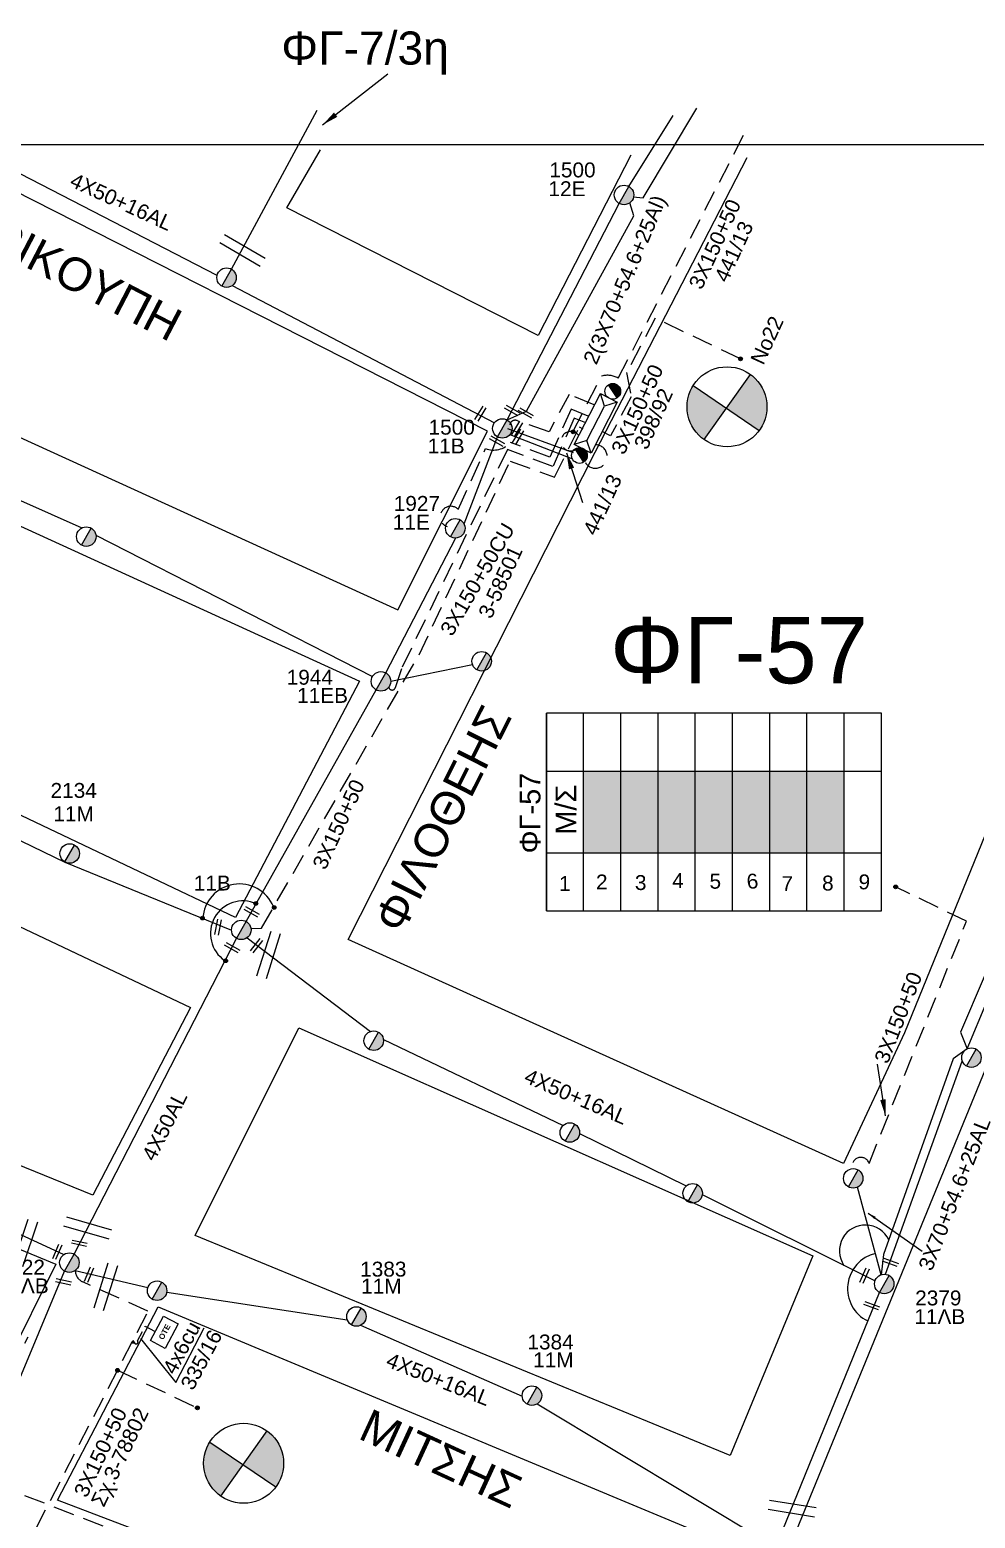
# Model space of a CAD drawing. Header units: millimetres. Extents: x 875 to 3140, y 727 to 1775.
# Drawn here: x 1198.1 to 1312.4, y 1590.1 to 1769.9 of the extents above; entities that cross this region are included whole.
import ezdxf
from ezdxf.enums import TextEntityAlignment as Align

# ---------------------------------------------------------------- set-up
doc = ezdxf.new("R2010")
doc.units = ezdxf.units.MM
doc.linetypes.add('DASHED', pattern=[19.05, 12.7, -6.35])
for name, color, linetype in [('Pillar OTE', 7, 'Continuous'), ('Ασφαλειοκιβώτια Χ.Τ 9 αναχωρήσεων', 7, 'Continuous'), ('Γυμνά εναέρια ΧΤ (3Φ)   4x50AL', 7, 'Continuous'), ('Γυμνά εναέρια ΧΤ και ΦΟΠ (3Φ)   4x50+16AL', 7, 'Continuous'), ('Επιγραφές - Σχήματα', 7, 'Continuous'), ('Καλώδια ΧΤ   3x150+50AL', 7, 'DASHED'), ('Καλώδια ΧΤ   3x150+50CU', 7, 'DASHED'), ('Καλώδια ΧΤ   3x150AL+50CU', 7, 'DASHED'), ('Μηχανική τομή', 7, 'Continuous'), ('Στύλος ΦΜ', 7, 'Continuous'), ('Στύλος ΦΜ @ 1', 7, 'Continuous'), ('Συνδέσεις', 7, 'Continuous'), ('Συνεστραμμένα ΧΤ   3x70+54.6+25 AL', 7, 'SYN_LINE'), ('Συνεστραμμένα ΧΤ   3x70+54.6+25AL', 7, 'SYN_LINE'), ('Τομή', 7, 'Continuous'), ('Υποσταθμός εναέριος 2 στύλων', 7, 'Continuous'), ('Υποσταθμός πόλεως', 7, 'Continuous'), ('Υπόβαθρο ΔΕΗ', 7, 'Continuous'), ('Υπόγεια καλώδια Παροχών ΧΤ   4x50AL', 7, 'DASHED'), ('Υπόγεια καλώδια Παροχών ΧΤ   4x6', 7, 'DASHED')]:
    doc.layers.add(name, color=color, linetype=linetype)
doc.styles.add('ar', font='arial.ttf')
doc.styles.get("Standard").update_dxf_attribs({"font": 'arial.ttf'})
doc.linetypes.add('SYN_LINE', pattern='A,0.5,-0.0001,["/\\/\\/\\/",Standard,S=0.1,R=0,X=0,Y=-0.05],-0.25', length=0.7501)
doc.dimstyles.new('ISO-25', dxfattribs={"dimtxt": 2.5, "dimasz": 2.5, "dimexe": 1.25, "dimexo": 0.625, "dimtad": 1, "dimtxsty": 'Standard', "dimcen": 2.5, "dimadec": 0, "dimazin": 0, "dimtfac": 1, "dimtmove": 0, "dimatfit": 3, "dimfxl": 1, "dimarcsym": 0})

# ---------------------------------------------------------------- blocks, each defined once
blk = doc.blocks.new('ΥΠΑΡΧΩΝ ΤΣΙΜΕΝΤΕΝΙΟΣ ΣΤΥΛΟΣ')
at = {"layer": 'Στύλος ΦΜ'}
blk.add_hatch(color=256, dxfattribs=at).paths.add_polyline_path([(-1.29, -2.28, 0.574793), (2.62, 0, 0.268822), (1.3, 2.27)])
blk.add_line((-1.29, -2.28), (1.3, 2.27), dxfattribs=at)
blk.add_circle((0, 0), 2.62, dxfattribs=at)
at = {"layer": 'Στύλος ΦΜ', "flags": 4}
for tag, p in [('ΑΡΙΘΜΟΣ', (-4.68, 8.05)), ('ΤΥΠΟΣ', (-4.91, 3.03))]:
    blk.add_attdef(tag, p, '', height=4, dxfattribs=at)
blk = doc.blocks.new('ΥΠΟΣΤΑΘΜΟΣ ΕΝΑΕΡΙΟΣ ΕΠΙ 2 ΣΤΥΛΩΝ')
at = {"layer": 'Υποσταθμός εναέριος 2 στύλων', "linetype": 'Continuous'}
for points in [[(-11.97, -2.11, 0.574793), (-8.45, -0.07, 0.268822), (-9.64, 1.98)], [(9.68, -2.15, 0.574793), (13.19, -0.1, 0.268822), (12.01, 1.95)]]:
    blk.add_hatch(color=256, dxfattribs=at).paths.add_polyline_path(points)
for p, q in [((-11.97, -2.11), (-9.64, 1.98)), ((9.68, -2.15), (12.01, 1.95))]:
    blk.add_line(p, q, dxfattribs=at)
for centre in [(-10.81, -0.07), (10.84, -0.1)]:
    blk.add_circle(centre, 2.36, dxfattribs=at)
at = {"layer": 'Υποσταθμός πόλεως', "linetype": 'Continuous', "ltscale": 40}
blk.add_lwpolyline([(-8.57, 2.82), (8.57, 2.82), (8.57, -2.82), (-8.57, -2.82)], close=True, dxfattribs=at)
for points in [[(-5.75, 0), (-8.57, 2.82)], [(-8.57, -2.82), (-5.75, 0)], [(-5.75, 0), (5.75, 0)], [(5.75, 0), (8.57, 2.82)], [(8.57, -2.82), (5.75, 0)]]:
    blk.add_lwpolyline(points, dxfattribs=at)
at = {"layer": 'Υποσταθμός εναέριος 2 στύλων', "ltscale": 40, "flags": 1}
for tag, p in [('ΜΕΤΑΣΧΗΜΑΤΙΣΜΟΣ', (14.09, 2.51)), ('ΙΣΧΥΣ', (14.07, -0.28)), ('ΑΡΙΘΜΟΣ', (14.19, -3))]:
    blk.add_attdef(tag, p, '', height=1.8, dxfattribs=at)
blk = doc.blocks.new('ΤΟΜΗ')
at = {"layer": 'Τομή', "ltscale": 40}
for p, q in [((-5.68, 0), (5.68, 0)), ((5.68, -2.33), (-5.68, -2.33))]:
    blk.add_line(p, q, dxfattribs=at)
blk = doc.blocks.new('ΑΣΦΑΛΕΙΟΚΙΒΩΤΙΟ ΥΠΟΣΤΑΘΜΟΥ 9 ΑΝΑΧΩΡΗΣΕΩΝ')
at = {"layer": 'Ασφαλειοκιβώτια Χ.Τ 9 αναχωρήσεων', "ltscale": 40}
for p, q in [((-23.8, 40.36), (24.02, 40.36)), ((-9.72, 40.36), (-9.72, -40.64)), ((9.94, 40.36), (9.94, -40.64)), ((-23.8, 31.36), (24.02, 31.36)), ((-23.8, 22.36), (24.02, 22.36)), ((-23.8, 13.36), (24.02, 13.36)), ((-23.8, 4.36), (24.02, 4.36)), ((-23.8, -4.64), (24.02, -4.64)), ((-23.8, -13.64), (24.02, -13.64)), ((-23.8, -22.64), (24.02, -22.64)), ((-23.8, -31.64), (24.02, -31.64))]:
    blk.add_line(p, q, dxfattribs=at)
at = {"layer": 'Ασφαλειοκιβώτια Χ.Τ 9 αναχωρήσεων'}
blk.add_lwpolyline([(-23.8, -40.64), (24.02, -40.64), (24.02, 40.36), (-23.8, 40.36)], close=True, dxfattribs=at)
for s, rotation, p in [('1', 270, (-18.96, 37.31)), ('2', 270, (-18.6, 28.38)), ('3', 270, (-18.74, 18.97)), ('4', 270, (-18.26, 9.95)), ('5', 270, (-18.42, 0.93)), ('6', 274.9707, (-18.52, -8.21)), ('7', 270, (-19, -16.47)), ('8', 270, (-18.86, -26.29)), ('9', 266.863, (-18.5, -35))]:
    blk.add_text(s, height=3.6, rotation=rotation, dxfattribs=at).set_placement(p)
at = {"layer": 'Ασφαλειοκιβώτια Χ.Τ 9 αναχωρήσεων', "ltscale": 40}
for tag, height, p in [('ΟΝΟΜΑ', 5, (-0.16, 44.31)), ('ΚΕΙΜΕΝΟ 1', 2, (17.06, 35.59)), ('ΚΕΙΜΕΝΟ 2', 2, (17.06, 26.88)), ('ΚΕΙΜΕΝΟ 3', 2, (17.06, 17.69)), ('ΚΕΙΜΕΝΟ 4', 2, (17.06, 8.71)), ('ΚΕΙΜΕΝΟ 5', 2, (17.06, -0.13)), ('ΚΕΙΜΕΝΟ 6', 2, (17.06, -9.05)), ('ΚΕΙΜΕΝΟ 7', 2, (17.06, -18.13)), ('ΚΕΙΜΕΝΟ 8', 2, (17.06, -26.85)), ('ΚΕΙΜΕΝΟ 9', 2, (17.06, -35.99)), ('ΣΧ', 2, (-0.1, -42.64))]:
    blk.add_attdef(tag, text='', height=height, dxfattribs=at).set_placement(p, align=Align.MIDDLE_CENTER)
blk = doc.blocks.new('_ΣΥΝΔΕΣΗ')
at = {"layer": 'Συνδέσεις', "linetype": 'SYN_LINE', "ltscale": 40}
blk.add_hatch(color=256, dxfattribs=at).paths.add_polyline_path([(0.5, -0.01, 1), (-0.5, -0.01, 1)])
at = {"layer": 'Συνδέσεις'}
blk.add_circle((0, -0.01), 0.5, dxfattribs=at)
blk = doc.blocks.new('ΜΗΧΑΝΙΚΗ ΤΟΜΗ')
at = {"layer": 'Μηχανική τομή', "ltscale": 40}
for p, q in [((-1.89, 0.78), (1.89, 0.78)), ((1.89, 0), (-1.89, 0))]:
    blk.add_line(p, q, dxfattribs=at)
blk = doc.blocks.new('A$C7C6752A3')
at = {"layer": 'Μηχανική τομή', "xscale": 0.5, "yscale": 0.5, "zscale": 0.5}
blk.add_blockref('ΜΗΧΑΝΙΚΗ ΤΟΜΗ', (0.95, 0), dxfattribs=at)
blk = doc.blocks.new('PILLAR ΟΤΕ')
at = {"layer": 'Pillar OTE', "ltscale": 40}
blk.add_lwpolyline([(-3.31, 2.02), (3.39, 2.02), (3.39, -1.99), (-3.31, -1.99)], close=True, dxfattribs=at)
at = {"layer": 'Pillar OTE', "insert": (-1.81, 0.71), "char_height": 1.3575, "width": 109.961, "attachment_point": 1}
blk.add_mtext('{\\fArial|b1|i0|c161|p34;OTE}', dxfattribs=at)

msp = doc.modelspace()

# ---------------------------------------------------------------- hatches: boundary and pattern name
at = {"layer": 'Pillar OTE', "ltscale": 40}
h = msp.add_hatch(color=256, dxfattribs=at)
h.dxf.hatch_style = 1
h.paths.add_polyline_path([(1210.43, 1611.24), (1210.84, 1611.22), (1210.59, 1611.56)])
at = {"layer": 'Ασφαλειοκιβώτια Χ.Τ 9 αναχωρήσεων', "ltscale": 20}
for color, points in [(151, [(1265.1, 1680.34), (1265.1, 1670.51), (1269.6, 1670.51), (1269.6, 1680.34)]), (1, [(1269.6, 1680.34), (1269.6, 1670.51), (1274.1, 1670.51), (1274.1, 1680.34)]), (85, [(1274.1, 1680.34), (1274.1, 1670.51), (1278.6, 1670.51), (1278.6, 1680.34)]), (173, [(1278.6, 1680.34), (1278.6, 1670.51), (1283.1, 1670.51), (1283.1, 1680.34)]), (30, [(1283.1, 1680.34), (1283.1, 1670.51), (1287.6, 1670.51), (1287.6, 1680.34)]), (2, [(1287.58, 1680.26), (1287.58, 1670.43), (1292.08, 1670.43), (1292.08, 1680.26)]), (6, [(1292.13, 1680.34), (1292.13, 1670.51), (1296.63, 1670.51), (1296.63, 1680.34)])]:
    msp.add_hatch(color=color, dxfattribs=at).paths.add_polyline_path(points)
at = {"layer": 'Επιγραφές - Σχήματα'}
h = msp.add_hatch(color=1, dxfattribs=at)
h.paths.add_polyline_path([(1285.28, 1728.27), (1282.38, 1724.2), (1286.33, 1721.53, 0.158648), (1287.26, 1724.37, 0.239646)])
h.paths.add_polyline_path([(1282.38, 1724.2), (1278.34, 1726.93, 0.140748), (1277.6, 1724.37, 0.245453), (1279.67, 1720.41)])
h = msp.add_hatch(color=1, dxfattribs=at)
h.paths.add_polyline_path([(1226.83, 1600.65), (1223.94, 1596.58), (1227.89, 1593.91, 0.158648), (1228.82, 1596.75, 0.239646)])
h.paths.add_polyline_path([(1223.94, 1596.58), (1219.9, 1599.31, 0.140748), (1219.16, 1596.75, 0.245453), (1221.23, 1592.78)])

# ---------------------------------------------------------------- linework, layer by layer
at = {"layer": 'Pillar OTE', "ltscale": 40}
msp.add_lwpolyline([(1210.59, 1611.56), (1210.84, 1611.22), (1210.43, 1611.24), (1210.59, 1611.56)], dxfattribs=at)
at = {"layer": 'Γυμνά εναέρια ΧΤ (3Φ)   4x50AL', "color": 85}
msp.add_lwpolyline([(1203.52, 1622.02), (1223.13, 1660.15)], dxfattribs=at)
at = {"layer": 'Γυμνά εναέρια ΧΤ (3Φ)   4x50AL', "color": 173}
msp.add_lwpolyline([(1193.2, 1598.07), (1202.35, 1619.97)], dxfattribs=at)
at = {"layer": 'Γυμνά εναέρια ΧΤ και ΦΟΠ (3Φ)   4x50+16AL', "color": 1}
for points in [[(1220.78, 1740.22), (1179.44, 1761.52)], [(1222.62, 1739.02), (1254.31, 1722.44)], [(1203.63, 1620.05), (1212.42, 1617.99)], [(1214.69, 1617.42), (1236.52, 1614.08)], [(1238.13, 1613.42), (1257.67, 1604.86)], [(1259.48, 1603.93), (1287.65, 1587.03)]]:
    msp.add_lwpolyline(points, dxfattribs=at)
at = {"layer": 'Γυμνά εναέρια ΧΤ και ΦΟΠ (3Φ)   4x50+16AL', "color": 27}
for points in [[(1222.52, 1741), (1232.88, 1760.2)], [(1288.73, 1587.63), (1300.86, 1617.39)]]:
    msp.add_lwpolyline(points, dxfattribs=at)
at = {"layer": 'Γυμνά εναέρια ΧΤ και ΦΟΠ (3Φ)   4x50+16AL', "color": 173}
for points in [[(1170.67, 1724.76), (1204.44, 1709.74)], [(1206.13, 1708.85), (1239.58, 1691.79)], [(1241.77, 1691.21), (1251.66, 1693.26)]]:
    msp.add_lwpolyline(points, dxfattribs=at)
at = {"layer": 'Γυμνά εναέρια ΧΤ και ΦΟΠ (3Φ)   4x50+16AL', "color": 85}
for points in [[(1250.64, 1710.22), (1254.69, 1720.74)], [(1241.18, 1692.22), (1249.65, 1708.53)], [(1224.3, 1662.2), (1240.01, 1690.18)]]:
    msp.add_lwpolyline(points, dxfattribs=at)
at = {"layer": 'Γυμνά εναέρια ΧΤ και ΦΟΠ (3Φ)   4x50+16AL', "color": 30}
for points in [[(1174.56, 1682.82), (1202.39, 1669.38)], [(1202.39, 1669.38), (1222.54, 1661.13)]]:
    msp.add_lwpolyline(points, dxfattribs=at)
at = {"layer": 'Γυμνά εναέρια ΧΤ και ΦΟΠ (3Φ)   4x50+16AL', "color": 2}
for points in [[(1224.43, 1660.24), (1239.35, 1648.91)], [(1240.89, 1647.93), (1262.64, 1637.57)], [(1264.61, 1636.6), (1277.51, 1630.25)], [(1177.86, 1633.19), (1202.27, 1621.97)], [(1279.44, 1629.2), (1300.33, 1618.79)]]:
    msp.add_lwpolyline(points, dxfattribs=at)
at = {"layer": 'Επιγραφές - Σχήματα'}
msp.add_lwpolyline([(892.09, 1756.08), (2890.24, 1756.08), (2890.24, 1756.08)], dxfattribs=at)
at = {"layer": 'Επιγραφές - Σχήματα', "color": 1}
for points in [[(1279.67, 1720.41), (1285.28, 1728.27)], [(1278.34, 1726.93), (1286.33, 1721.53)], [(1221.23, 1592.78), (1226.83, 1600.65)], [(1219.9, 1599.31), (1227.89, 1593.91)]]:
    msp.add_lwpolyline(points, dxfattribs=at)
for centre in [(1282.43, 1724.37), (1223.99, 1596.75)]:
    msp.add_circle(centre, 4.83, dxfattribs=at)
at = {"layer": 'Καλώδια ΧΤ   3x150+50AL', "color": 151, "ltscale": 0.2}
for points in [[(1284.05, 1730.16), (1273.75, 1735.08), (1270.28, 1728.5), (1270.83, 1725.58), (1268.35, 1720.85)], [(1268.35, 1720.85), (1267.33, 1721.38)]]:
    msp.add_lwpolyline(points, dxfattribs=at)
at = {"layer": 'Καλώδια ΧΤ   3x150+50AL', "color": 30, "ltscale": 0.2}
msp.add_lwpolyline([(1224.88, 1661.34), (1226.16, 1661.41), (1245.2, 1694.42), (1256.22, 1717.81), (1261.57, 1715.87), (1264.57, 1721.94), (1265.01, 1721.7)], dxfattribs=at)
at = {"layer": 'Καλώδια ΧΤ   3x150+50AL', "color": 27, "linetype": 'DASHED', "ltscale": 0.2}
msp.add_lwpolyline([(1299.61, 1632.98), (1311.39, 1662.23), (1302.82, 1666.38)], dxfattribs=at)
at = {"layer": 'Καλώδια ΧΤ   3x150+50AL', "color": 62, "ltscale": 0.2}
msp.add_lwpolyline([(1274.35, 1556.45), (1273.33, 1556.76), (1272.21, 1556.24), (1237.2, 1571.05), (1197.42, 1584.64), (1197.14, 1585.46), (1212.43, 1615.12), (1212.43, 1615.12), (1212.43, 1615.12), (1212.43, 1615.12), (1212.43, 1615.12), (1204.55, 1618.65, -0.293823), (1203.63, 1620.05, -2.382889)], format="xyb", dxfattribs=at)
msp.add_lwpolyline([(1208.75, 1607.98), (1208.75, 1607.98), (1218.4, 1603.45)], dxfattribs=at)
at = {"layer": 'Καλώδια ΧΤ   3x150+50AL', "color": 27, "linetype": 'DASHED', "ltscale": 0.2}
msp.add_arc((1298.61, 1632.63), 1.07, 19.6854, 195.9433, dxfattribs=at)
at = {"layer": 'Καλώδια ΧΤ   3x150+50CU', "color": 173, "ltscale": 0.2}
msp.add_lwpolyline([(1265.35, 1722.43), (1263.95, 1723.02), (1261.39, 1717.17), (1255.89, 1719.22), (1243.06, 1692.7), (1242.32, 1690.43, -0.810624), (1241.55, 1690.51, -2.226911)], format="xyb", dxfattribs=at)
at = {"layer": 'Καλώδια ΧΤ   3x150+50CU', "color": 151, "ltscale": 0.2}
msp.add_lwpolyline([(1266.42, 1718.74), (1266.4, 1718.75)], dxfattribs=at)
at = {"layer": 'Καλώδια ΧΤ   3x150+50CU', "color": 6, "ltscale": 0.2}
msp.add_arc((1266.52, 1718.37), 1.42, 211.0952, 85.7195, dxfattribs=at)
at = {"layer": 'Καλώδια ΧΤ   3x150AL+50CU', "color": 6, "linetype": 'SYN_LINE', "ltscale": 10}
msp.add_line((1256.18, 1721.03), (1263.74, 1718.1), dxfattribs=at)
at = {"layer": 'Καλώδια ΧΤ   3x150AL+50CU', "color": 2, "linetype": 'DASHED', "ltscale": 0.2}
for points in [[(1269.28, 1727.83), (1284.86, 1758)], [(1263.79, 1721.33), (1267.27, 1728.08)]]:
    msp.add_lwpolyline(points, dxfattribs=at)
at = {"layer": 'Καλώδια ΧΤ   3x150AL+50CU', "color": 1, "linetype": 'DASHED', "ltscale": 0.2}
msp.add_lwpolyline([(1266.39, 1724.62), (1263.33, 1725.87), (1260.92, 1721.36), (1257.12, 1722.67)], dxfattribs=at)
at = {"layer": 'Καλώδια ΧΤ   3x150AL+50CU', "color": 85, "linetype": 'DASHED', "ltscale": 0.2}
msp.add_lwpolyline([(1265.65, 1723.23), (1263.59, 1724.1), (1261.01, 1718.27), (1256.25, 1720.07)], dxfattribs=at)
msp.add_lwpolyline([(1248.58, 1709.9, -1.242168), (1249.94, 1711.97), (1253.24, 1719.33, 0.312099), (1256.23, 1720.05)], format="xyb", dxfattribs=at)
at = {"layer": 'Καλώδια ΧΤ   3x150AL+50CU', "color": 173, "ltscale": 0.2}
msp.add_lwpolyline([(1275.87, 1560.8), (1274.44, 1562.78), (1190.68, 1595.52, -0.604462), (1190.39, 1598.1), (1195.79, 1607.86), (1197.96, 1612.01)], format="xyb", dxfattribs=at)
at = {"layer": 'Καλώδια ΧΤ   3x150AL+50CU', "color": 2, "linetype": 'DASHED', "ltscale": 0.2}
for centre, radius, start, end in [((1267.99, 1725.62), 2.56, 59.6947, 106.3122), ((1263.55, 1720.22), 1.18, 34.8578, 293.8399)]:
    msp.add_arc(centre, radius, start, end, dxfattribs=at)
at = {"layer": 'Καλώδια ΧΤ   3x150AL+50CU', "color": 1, "linetype": 'DASHED', "ltscale": 0.2}
msp.add_arc((1256.82, 1722.08), 0.666, 63.3341, 169.2767, dxfattribs=at)
at = {"layer": 'Καλώδια ΧΤ   3x150AL+50CU', "color": 0, "linetype": 'Continuous', "ltscale": 0.2}
for centre, radius, start, end in [((1223.49, 1662.29), 4.44, 22.4779, 176.5444), ((1223.92, 1660.74), 3.94, 65.5934, 236.0459), ((1299.15, 1622.4), 3.13, 24.9871, 214.0322), ((1301.35, 1617.85), 4.35, 102.8682, 243.9081)]:
    msp.add_arc(centre, radius, start, end, dxfattribs=at)
at = {"layer": 'Συνεστραμμένα ΧΤ   3x70+54.6+25 AL', "color": 2, "ltscale": 10}
msp.add_line((1272.28, 1749.61), (1278.79, 1760.45), dxfattribs=at)
at = {"layer": 'Συνεστραμμένα ΧΤ   3x70+54.6+25 AL', "color": 2, "ltscale": 20}
msp.add_line((1271.09, 1749.72), (1272.28, 1749.61), dxfattribs=at)
at = {"layer": 'Συνεστραμμένα ΧΤ   3x70+54.6+25AL', "color": 6, "ltscale": 20}
msp.add_line((1255.86, 1722.78), (1269.4, 1748.95), dxfattribs=at)
at = {"layer": 'Συνεστραμμένα ΧΤ   3x70+54.6+25AL', "color": 2, "ltscale": 20}
for p, q in [((1271.17, 1747.44), (1270.69, 1749.03)), ((1323.24, 1678.4), (1310.67, 1648.82)), ((1310.67, 1648.82), (1311.45, 1646.8)), ((1309.76, 1645.6), (1301.34, 1621.97)), ((1311.45, 1646.8), (1309.76, 1645.6)), ((1301.34, 1621.97), (1301.05, 1619.52))]:
    msp.add_line(p, q, dxfattribs=at)
at = {"layer": 'Συνεστραμμένα ΧΤ   3x70+54.6+25AL', "color": 2, "ltscale": 10}
msp.add_line((1255.9, 1721.75), (1263.84, 1718.84), dxfattribs=at)
at = {"layer": 'Συνεστραμμένα ΧΤ   3x70+54.6+25AL', "color": 27, "ltscale": 20}
for p, q in [((1311.45, 1646.8), (1324.58, 1678.27)), ((1301.61, 1619.58), (1310.88, 1645.34))]:
    msp.add_line(p, q, dxfattribs=at)
at = {"layer": 'Συνεστραμμένα ΧΤ   3x70+54.6+25AL', "color": 27, "ltscale": 10}
msp.add_line((1301.05, 1619.52), (1298.19, 1630.09), dxfattribs=at)
at = {"layer": 'Συνεστραμμένα ΧΤ   3x70+54.6+25AL', "color": 6, "ltscale": 10}
msp.add_lwpolyline([(1270.56, 1750.99), (1275.91, 1759.58)], dxfattribs=at)
at = {"layer": 'Συνεστραμμένα ΧΤ   3x70+54.6+25AL', "color": 2, "ltscale": 20}
msp.add_lwpolyline([(1255.86, 1722.78), (1258.17, 1723.84), (1271.17, 1747.44)], dxfattribs=at)
at = {"layer": 'Υπόβαθρο ΔΕΗ'}
for points in [[(1152.66, 1755.49), (1148.82, 1742.63), (1242.65, 1699.84), (1253.46, 1721.44), (1186.17, 1755.59)], [(1270.79, 1754.78), (1259.61, 1732.99), (1229.23, 1748.4), (1233.27, 1755.41)], [(1346.72, 1755.1), (1328.27, 1708.54), (1303.87, 1648.76), (1296.5, 1632.95), (1236.63, 1660.04), (1266.49, 1718.88), (1284.87, 1754.47)], [(1155.54, 1233.05), (1131.7, 1178.48), (1124.5, 1174.95), (1119.97, 1176.31), (1142.56, 1230.07), (1199.07, 1364.6), (1224.71, 1426.82), (1258.36, 1508.65), (1280.41, 1563.18), (1314.37, 1645.99), (1349.32, 1731.66), (1358.63, 1754.92)], [(1215.79, 1606.49), (1219.21, 1613.12)]]:
    msp.add_lwpolyline(points, dxfattribs=at)
for points in [[(1145.52, 1733.45), (1238.02, 1691.23), (1223.01, 1662.66), (1136.23, 1703.93)], [(1132.3, 1692.14), (1217.55, 1651.82), (1205.76, 1629.14), (1122.81, 1662.82)], [(1120.04, 1654.33), (1201.27, 1620.8), (1189.39, 1596.96), (1111.02, 1627.41)], [(1230.68, 1649.33), (1292.8, 1621.8), (1282.81, 1597.7), (1218.13, 1624.26)], [(1213.66, 1615.64), (1279.08, 1588.38), (1269.96, 1566.18), (1201.49, 1592.31)]]:
    msp.add_lwpolyline(points, close=True, dxfattribs=at)
at = {"layer": 'Υπόγεια καλώδια Παροχών ΧΤ   4x6', "color": 62, "linetype": 'DASHED', "ltscale": 0.1}
msp.add_lwpolyline([(1210.84, 1611.22, 0.961055), (1211.16, 1611.55), (1212.08, 1613.31), (1213.33, 1612.65)], format="xyb", dxfattribs=at)

# ---------------------------------------------------------------- block references
at = {"layer": 'Pillar OTE', "xscale": 0.5, "yscale": 0.5, "zscale": 0.5, "rotation": 62}
msp.add_blockref('PILLAR ΟΤΕ', (1214.41, 1612.55), dxfattribs=at)
at = {"layer": 'Ασφαλειοκιβώτια Χ.Τ 9 αναχωρήσεων', "xscale": 0.5, "yscale": 0.5, "zscale": 0.5, "rotation": 90}
msp.add_blockref('ΑΣΦΑΛΕΙΟΚΙΒΩΤΙΟ ΥΠΟΣΤΑΘΜΟΥ 9 ΑΝΑΧΩΡΗΣΕΩΝ', (1280.78, 1675.37), dxfattribs=at).add_auto_attribs({'ΟΝΟΜΑ': 'ΦΓ-57'})
at = {"layer": 'Επιγραφές - Σχήματα', "ltscale": 20}
for p, rotation in [((1252.95, 1724.46), 238.6273482189124), ((1255.54, 1724.22), 330.6727937061744), ((1257.39, 1722.64), 238.6273482189124), ((1257.17, 1723.92), 330.6727937061744), ((1253.7, 1720.51), 330.6727937061743), ((1257.5, 1721.66), 238.6273482189124), ((1224.04, 1663.66), 330.6727937061745), ((1220.9, 1660.53), 78.86946751347263), ((1225.11, 1658.41), 51.3988171082712), ((1221.69, 1659.33), 330.6727937061745)]:
    msp.add_blockref('A$C7C6752A3', p, dxfattribs=dict(at, rotation=rotation))
at = {"layer": 'Μηχανική τομή'}
for p, xscale, yscale, zscale, rotation in [((1204.17, 1623.52), 0.5000000000001018, 0.5000000000001018, 0.5000000000001018, 167.8896288104028), ((1201.29, 1622.37), 0.5000000000001511, 0.5000000000001511, 0.5000000000001511, 246.3533395885863), ((1205.12, 1619.61), 0.5000000000001511, 0.5000000000001511, 0.5000000000001511, 246.3533395885863), ((1298.87, 1619.49), 0.5000000000001511, 0.5000000000001511, 0.5000000000001511, 246.3533395885863), ((1302.26, 1621.21), 0.5000000000000822, 0.5000000000000822, 0.5000000000000822, 160.1680986186959), ((1202.24, 1618.86), 0.5000000000001018, 0.5000000000001018, 0.5000000000001018, 167.8896288104028), ((1299.99, 1615.97), 0.5000000000000822, 0.5000000000000822, 0.5000000000000822, 160.1680986186959)]:
    msp.add_blockref('ΜΗΧΑΝΙΚΗ ΤΟΜΗ', p, dxfattribs=dict(at, xscale=xscale, yscale=yscale, zscale=zscale, rotation=rotation))
at = {"layer": 'Στύλος ΦΜ @ 1', "ltscale": 40}
ref = msp.add_blockref('ΥΠΑΡΧΩΝ ΤΣΙΜΕΝΤΕΝΙΟΣ ΣΤΥΛΟΣ', (1269.98, 1749.97), dxfattribs=dict(at, xscale=0.4499999999998181, yscale=0.4499999999998181, zscale=0.4499999999998181))
ref.add_attrib('ΤΥΠΟΣ', '12E', (1260.84, 1749.82), dxfattribs={"layer": 'Στύλος ΦΜ', "height": 1.8, "flags": 4})
ref.add_attrib('ΑΡΙΘΜΟΣ', '1500', (1260.95, 1752.09), dxfattribs={"layer": 'Στύλος ΦΜ', "height": 1.8, "flags": 4})
at = {"layer": 'Στύλος ΦΜ @ 1', "ltscale": 40, "xscale": 0.4499999999998181, "yscale": 0.4499999999998181, "zscale": 0.4499999999998181}
for p in [(1221.93, 1739.98), (1204.97, 1708.69), (1252.77, 1693.63), (1239.72, 1647.79), (1263.43, 1636.7), (1297.69, 1631.16), (1278.28, 1629.36), (1213.53, 1617.59)]:
    msp.add_blockref('ΥΠΑΡΧΩΝ ΤΣΙΜΕΝΤΕΝΙΟΣ ΣΤΥΛΟΣ', p, dxfattribs=at)
at = {"layer": 'Στύλος ΦΜ @ 1', "ltscale": 40}
ref = msp.add_blockref('ΥΠΑΡΧΩΝ ΤΣΙΜΕΝΤΕΝΙΟΣ ΣΤΥΛΟΣ', (1255.27, 1721.76), dxfattribs=dict(at, xscale=0.4499999999998181, yscale=0.4499999999998181, zscale=0.4499999999998181))
ref.add_attrib('ΤΥΠΟΣ', '11B', (1246.24, 1718.74), dxfattribs={"layer": 'Στύλος ΦΜ', "height": 1.8, "flags": 4})
ref.add_attrib('ΑΡΙΘΜΟΣ', '1500', (1246.35, 1721.01), dxfattribs={"layer": 'Στύλος ΦΜ', "height": 1.8, "flags": 4})
ref = msp.add_blockref('ΥΠΑΡΧΩΝ ΤΣΙΜΕΝΤΕΝΙΟΣ ΣΤΥΛΟΣ', (1249.58, 1709.7), dxfattribs=dict(at, xscale=0.4499999999998181, yscale=0.4499999999998181, zscale=0.4499999999998181))
ref.add_attrib('ΤΥΠΟΣ', '11E', (1242.03, 1709.54), dxfattribs={"layer": 'Στύλος ΦΜ', "height": 1.8, "flags": 4})
ref.add_attrib('ΑΡΙΘΜΟΣ', '1927', (1242.14, 1711.8), dxfattribs={"layer": 'Στύλος ΦΜ', "height": 1.8, "flags": 4})
ref = msp.add_blockref('ΥΠΑΡΧΩΝ ΤΣΙΜΕΝΤΕΝΙΟΣ ΣΤΥΛΟΣ', (1240.59, 1691.2), dxfattribs=dict(at, xscale=0.4499999999998181, yscale=0.4499999999998181, zscale=0.4499999999998181))
ref.add_attrib('ΤΥΠΟΣ', '11EB', (1230.46, 1688.61), dxfattribs={"layer": 'Στύλος ΦΜ', "height": 1.8, "flags": 4})
ref.add_attrib('ΑΡΙΘΜΟΣ', '1944', (1229.2, 1690.8), dxfattribs={"layer": 'Στύλος ΦΜ', "height": 1.8, "flags": 4})
ref = msp.add_blockref('ΥΠΑΡΧΩΝ ΤΣΙΜΕΝΤΕΝΙΟΣ ΣΤΥΛΟΣ', (1202.97, 1670.41), dxfattribs=dict(at, xscale=0.4499999999998181, yscale=0.4499999999998181, zscale=0.4499999999998181))
ref.add_attrib('ΤΥΠΟΣ', '11M', (1200.99, 1674.31), dxfattribs={"layer": 'Στύλος ΦΜ', "height": 1.8, "flags": 4})
ref.add_attrib('ΑΡΙΘΜΟΣ', '2134', (1200.65, 1677.13), dxfattribs={"layer": 'Στύλος ΦΜ', "height": 1.8, "flags": 4})
ref = msp.add_blockref('ΥΠΑΡΧΩΝ ΤΣΙΜΕΝΤΕΝΙΟΣ ΣΤΥΛΟΣ', (1223.71, 1661.18), dxfattribs=dict(at, xscale=0.4499999999998181, yscale=0.4499999999998181, zscale=0.4499999999998181))
ref.add_attrib('ΤΥΠΟΣ', '11B', (1217.96, 1665.94), dxfattribs={"layer": 'Στύλος ΦΜ', "height": 1.8, "flags": 4})
ref = msp.add_blockref('ΥΠΑΡΧΩΝ ΤΣΙΜΕΝΤΕΝΙΟΣ ΣΤΥΛΟΣ', (1311.98, 1645.75), dxfattribs=dict(at, xscale=0.4499999999998181, yscale=0.4499999999998181, zscale=0.4499999999998181))
ref.add_attrib('ΤΥΠΟΣ', '11E', (1315.56, 1639.33), dxfattribs={"layer": 'Στύλος ΦΜ', "height": 1.8, "flags": 4})
ref.add_attrib('ΑΡΙΘΜΟΣ', '2380', (1314.73, 1642.16), dxfattribs={"layer": 'Στύλος ΦΜ', "height": 1.8, "flags": 4})
ref = msp.add_blockref('ΥΠΑΡΧΩΝ ΤΣΙΜΕΝΤΕΝΙΟΣ ΣΤΥΛΟΣ', (1202.93, 1620.99), dxfattribs=dict(at, xscale=0.4499999999998181, yscale=0.4499999999998181, zscale=0.4499999999998181))
ref.add_attrib('ΤΥΠΟΣ', '11ΛB', (1194.27, 1617.28), dxfattribs={"layer": 'Στύλος ΦΜ', "height": 1.8, "flags": 4})
ref.add_attrib('ΑΡΙΘΜΟΣ', '1322', (1194.38, 1619.54), dxfattribs={"layer": 'Στύλος ΦΜ', "height": 1.8, "flags": 4})
ref = msp.add_blockref('ΥΠΑΡΧΩΝ ΤΣΙΜΕΝΤΕΝΙΟΣ ΣΤΥΛΟΣ', (1237.63, 1614.48), dxfattribs=dict(at, xscale=0.4499999999998181, yscale=0.4499999999998181, zscale=0.4499999999998181))
ref.add_attrib('ΤΥΠΟΣ', '11M', (1238.2, 1617.24), dxfattribs={"layer": 'Στύλος ΦΜ', "height": 1.8, "flags": 4})
ref.add_attrib('ΑΡΙΘΜΟΣ', '1383', (1238.08, 1619.3), dxfattribs={"layer": 'Στύλος ΦΜ', "height": 1.8, "flags": 4})
ref = msp.add_blockref('ΥΠΑΡΧΩΝ ΤΣΙΜΕΝΤΕΝΙΟΣ ΣΤΥΛΟΣ', (1301.44, 1618.41), dxfattribs=dict(at, xscale=0.4499999999998181, yscale=0.4499999999998181, zscale=0.4499999999998181))
ref.add_attrib('ΤΥΠΟΣ', '11ΛB', (1305.08, 1613.56), dxfattribs={"layer": 'Στύλος ΦΜ', "height": 1.8, "flags": 4})
ref.add_attrib('ΑΡΙΘΜΟΣ', '2379', (1305.18, 1615.82), dxfattribs={"layer": 'Στύλος ΦΜ', "height": 1.8, "flags": 4})
ref = msp.add_blockref('ΥΠΑΡΧΩΝ ΤΣΙΜΕΝΤΕΝΙΟΣ ΣΤΥΛΟΣ', (1258.85, 1604.92), dxfattribs=dict(at, xscale=0.4499999999998181, yscale=0.4499999999998181, zscale=0.4499999999998181))
ref.add_attrib('ΤΥΠΟΣ', '11M', (1258.99, 1608.33), dxfattribs={"layer": 'Στύλος ΦΜ', "height": 1.8, "flags": 4})
ref.add_attrib('ΑΡΙΘΜΟΣ', '1384', (1258.3, 1610.5), dxfattribs={"layer": 'Στύλος ΦΜ', "height": 1.8, "flags": 4})
at = {"layer": 'Συνδέσεις', "xscale": 0.4500000000000455, "yscale": 0.4500000000000455, "zscale": 0.4500000000000455}
for p in [(1284.06, 1730.17), (1263.83, 1721.35), (1302.82, 1666.38), (1225.47, 1664.38), (1227.69, 1663.89), (1219.01, 1662.61), (1221.82, 1657.46), (1208.75, 1607.98), (1218.4, 1603.45)]:
    msp.add_blockref('_ΣΥΝΔΕΣΗ', p, dxfattribs=at)
at = {"layer": 'Τομή'}
for p, xscale, yscale, zscale, rotation in [((1224.14, 1743.76), 0.5000000000003239, 0.5000000000003239, 0.5000000000003239, 329.8152754066572), ((1227.57, 1657.98), 0.5000000000002134, 0.5000000000002134, 0.5000000000002134, 252.4714828598129), ((1198.15, 1623.17), 0.5000000000001634, 0.5000000000001634, 0.5000000000001634, 251.3277368374774), ((1205.3, 1625.73), 0.500000000000103, 0.500000000000103, 0.500000000000103, 344.3007636260597), ((1207.88, 1617.89), 0.5000000000002135, 0.5000000000002135, 0.5000000000002135, 252.4714828598129), ((1290.2, 1590.7), 0.5000000000002133, 0.5000000000002133, 0.5000000000002133, 170.8196684502147)]:
    msp.add_blockref('ΤΟΜΗ', p, dxfattribs=dict(at, xscale=xscale, yscale=yscale, zscale=zscale, rotation=rotation))
at = {"layer": 'Υποσταθμός εναέριος 2 στύλων', "xscale": 0.4034221328211624, "yscale": 0.4034221328211624, "zscale": 0.4034221328211624, "rotation": 62.59862835924811}
msp.add_blockref('ΥΠΟΣΤΑΘΜΟΣ ΕΝΑΕΡΙΟΣ ΕΠΙ 2 ΣΤΥΛΩΝ', (1266.57, 1722.38), dxfattribs=at)

# ---------------------------------------------------------------- texts
at = {"layer": 'Γυμνά εναέρια ΧΤ (3Φ)   4x50AL', "ltscale": 0.2}
msp.add_text('4X50AL', height=1.8, rotation=63.106, dxfattribs=at).set_placement((1214.43, 1637.5), align=Align.MIDDLE)
at = {"layer": 'Γυμνά εναέρια ΧΤ και ΦΟΠ (3Φ)   4x50+16AL', "ltscale": 0.2}
for rotation, p in [(335.4517, (1209.22, 1749.14)), (336.732, (1264.19, 1641.04)), (338.3769, (1247.54, 1606.9))]:
    msp.add_text('4X50+16AL', height=1.8, rotation=rotation, dxfattribs=at).set_placement(p, align=Align.MIDDLE)
at = {"layer": 'Επιγραφές - Σχήματα', "ltscale": 20, "width": 19.3816, "attachment_point": 1, "style": 'ar'}
for s, insert, char_height in [('ΦΓ-7/3η', (1228.54, 1769.71), 4), ('ΦΓ-57', (1268.27, 1698.97), 8)]:
    msp.add_mtext(s, dxfattribs=dict(at, insert=insert, char_height=char_height))
at = {"layer": 'Επιγραφές - Σχήματα', "ltscale": 20, "attachment_point": 1, "style": 'ar'}
for s, insert, char_height, width, rotation in [('Χ. ΤΡΙΚΟΥΠΗ', (1185.52, 1752.05), 4, 39.507, 332.5138), ('441/13', (1280.83, 1740.01), 1.8, 18.7775, 65.3406), ('Νο22', (1285.19, 1730.06), 1.8, 18.7775, 65.3406), ('398/92', (1271.11, 1719.81), 1.8, 18.7775, 65.3406), ('441/13', (1264.94, 1709.43), 1.8, 18.7775, 65.3406), ('3-58501', (1252.29, 1699.39), 1.8, 18.7775, 65.3406), ('ΦΙΛΟΘΕΗΣ', (1239.56, 1662.28), 4, 39.507, 63.196), ('Μ/Σ', (1261.7, 1672.69), 2.5, 4.3308, 90), ('Σχ.3-78802', (1205.46, 1592.1), 1.8, 19.3816, 64.6249), ('ΜΙΤΣΗΣ', (1239.35, 1603.44), 4, 39.507, 335.3113)]:
    msp.add_mtext(s, dxfattribs=dict(at, insert=insert, char_height=char_height, width=width, rotation=rotation))
at = {"layer": 'Καλώδια ΧΤ   3x150+50AL', "ltscale": 20, "char_height": 1.8, "attachment_point": 1, "style": 'ar'}
for insert, width, rotation in [((1277.73, 1739.16), 18.7775, 65.3406), ((1268.35, 1719.21), 18.7775, 65.3406), ((1232.24, 1669.07), 18.7775, 65.3406), ((1300.18, 1645.55), 15.841, 68.5623), ((1203.39, 1593.25), 19.3816, 64.6249)]:
    msp.add_mtext('3Χ150+50', dxfattribs=dict(at, insert=insert, width=width, rotation=rotation))
at = {"layer": 'Καλώδια ΧΤ   3x150+50CU', "ltscale": 0.2}
msp.add_text('3X150+50CU', height=1.8, rotation=59.7219, dxfattribs=at).set_placement((1252.25, 1703.54), align=Align.MIDDLE)
at = {"layer": 'Συνεστραμμένα ΧΤ   3x70+54.6+25AL', "ltscale": 20}
for s, rotation, p in [('2(3X70+54.6+25Al)', 67.1137, (1270.26, 1739.65)), ('3X70+54.6+25AL', 68.5446, (1309.93, 1629.3))]:
    msp.add_text(s, height=1.8, rotation=rotation, dxfattribs=at).set_placement(p, align=Align.MIDDLE)
at = {"layer": 'Υπόγεια καλώδια Παροχών ΧΤ   4x50AL', "color": 7, "ltscale": 0.2, "char_height": 1.8, "attachment_point": 1, "rotation": 62}
for s, insert in [('4x6cu', (1214.11, 1608.17)), ('335/16', (1216.28, 1606.28))]:
    msp.add_mtext_dynamic_manual_height_columns(s, width=1.8, gutter_width=12.5, heights=[0.118], dxfattribs=dict(at, insert=insert))

# ---------------------------------------------------------------- leaders
at = {"layer": 'Επιγραφές - Σχήματα', "ltscale": 40}
for points, override in [([(1233.54, 1758.43), (1241.43, 1764.59)], {"dimasz": 2, "dimtad": 0}), ([(1263.03, 1718.82), (1264.95, 1712.83)], {"dimasz": 2, "dimtad": 0}), ([(1301.59, 1638.7), (1300.61, 1644.97)], {"dimasz": 2, "dimtad": 0}), ([(1299.5, 1626.96), (1306.01, 1622.36)], {"dimasz": 1, "dimtad": 0}), ([(1211.54, 1611.82), (1215.79, 1606.49)], {"dimasz": 0.5, "dimtad": 0})]:
    msp.add_leader(points, dimstyle='ISO-25', override=override, dxfattribs=at)

doc.saveas('drawing.dxf')
